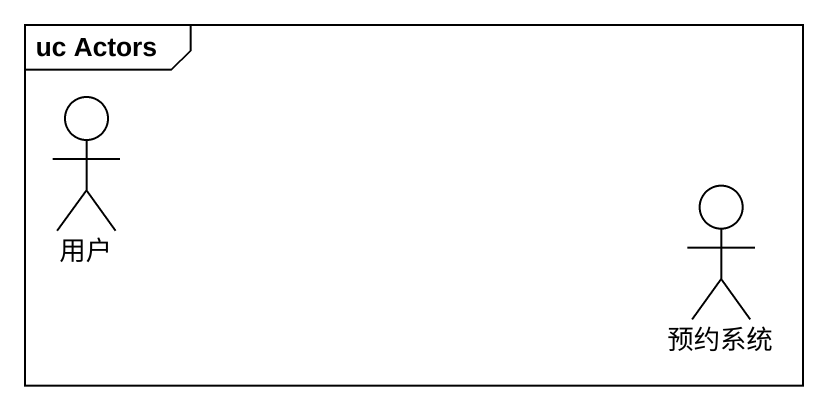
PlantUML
@startuml
mainframe uc Actors
actor 用户
actor 预约系统
@enduml
